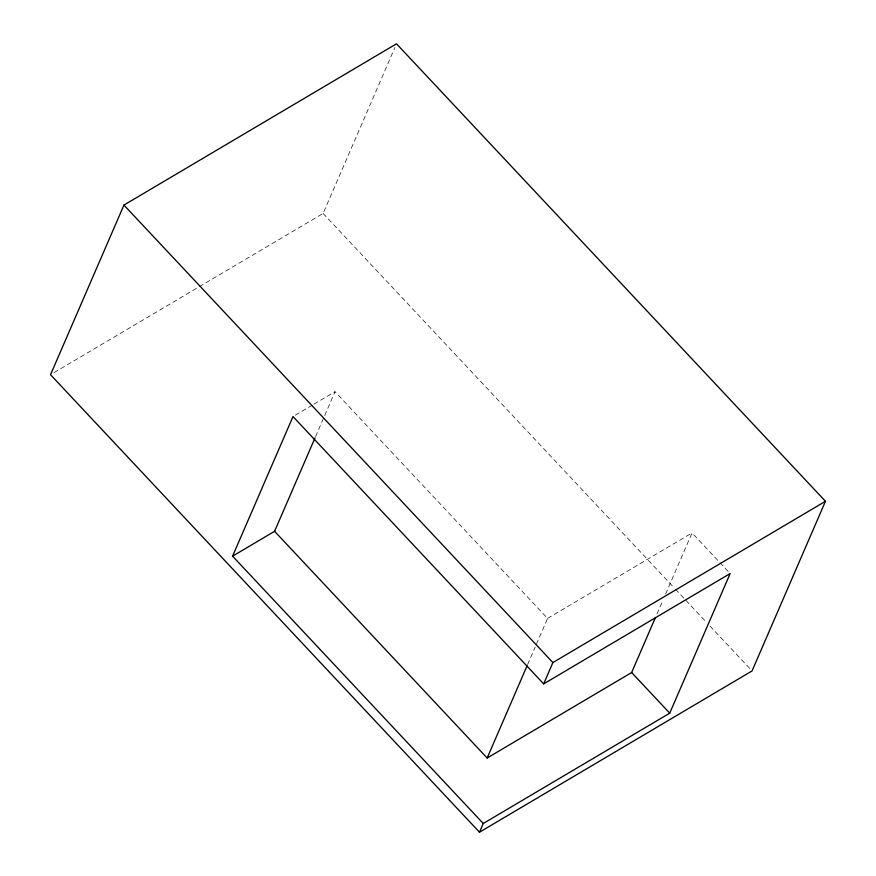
<?xml version="1.0" encoding="UTF-8"?>
<svg xmlns="http://www.w3.org/2000/svg" width="876" height="876" viewBox="0 0 876 876"><rect width="100%" height="100%" fill="white"/><g stroke="black" fill="none" stroke-linecap="round" stroke-linejoin="round"><path stroke-width="0.66" stroke-dasharray="4.38 3.29" d="M54.06 372.629L323.102 213.437L394.89 47.545M315.579 436.566L335.004 391.692L547.577 618.412L535.707 645.831M527.615 664.523L535.17 647.079M656.989 613.945L662.924 600.235M665.618 594.005L692.051 532.926L718.988 561.658M295.332 415.169L312.831 404.811M314.002 404.121L335.004 391.692M547.577 618.412L692.051 532.926M719.919 562.655L729.215 572.565M323.102 213.437L674.487 588.201M675.429 589.198L706.264 622.091M709.998 626.077L751.126 669.932"/><path stroke-width="1.31" d="M123.943 205.072L50.534 374.709L479.49 832.2L752.057 670.928L825.466 501.291L396.51 43.8L123.943 205.072L552.898 662.563L543.668 683.882L293 416.549L232.589 556.15L483.256 823.495L479.49 832.2M232.589 556.15L274.582 531.305L315.042 437.814M274.582 531.305L487.165 758.014L527.078 665.771M487.165 758.014L631.64 672.527L655.368 617.69M483.256 823.495L669.735 713.163L730.146 573.55L543.668 683.882M552.898 662.563L825.466 501.291M631.64 672.527L669.735 713.163"/></g></svg>
